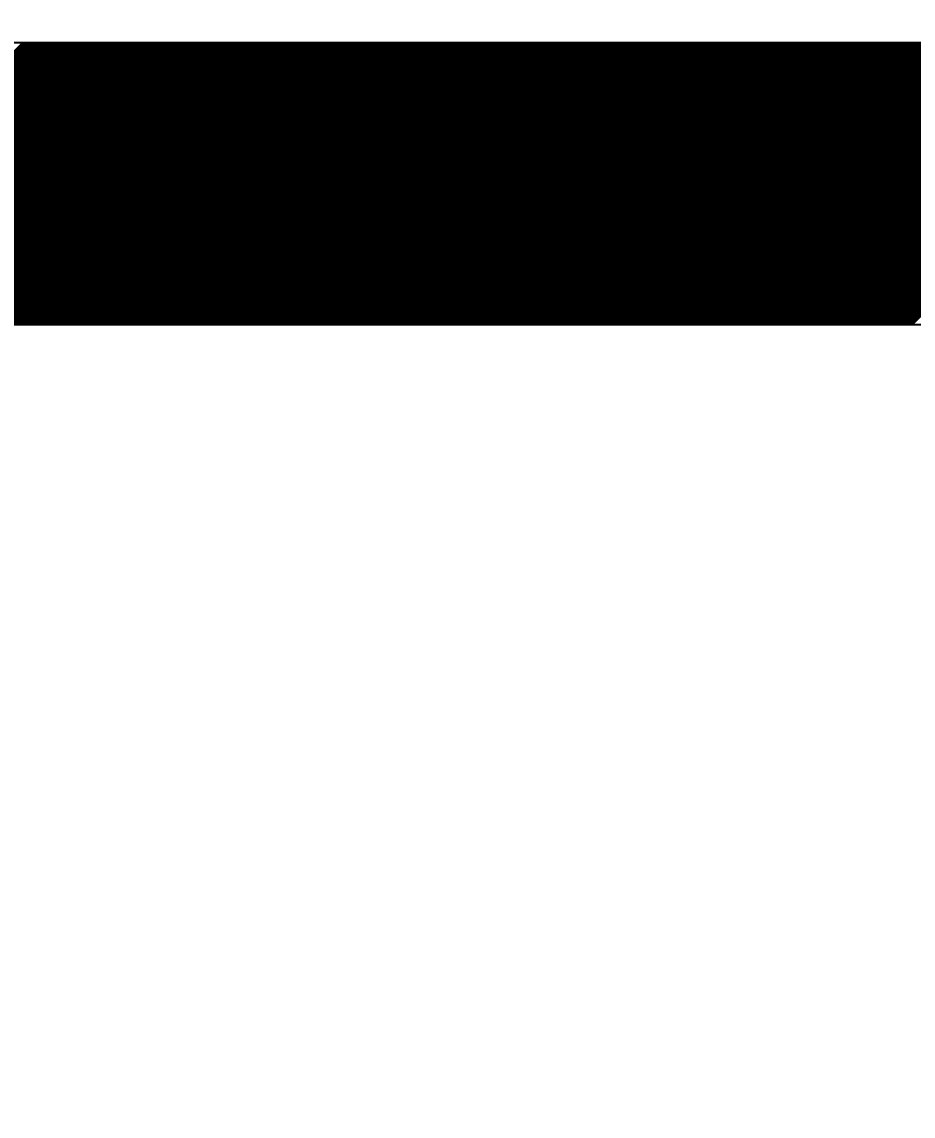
# Model space of a CAD drawing. Extents: x -1237597 to -1121401, y 701438 to 763997.
# Drawn here: x -1141669.5 to -1141558.9, y 726051.6 to 726187.4 of the extents above; entities that cross this region are included whole.
import ezdxf

# ---------------------------------------------------------------- set-up
doc = ezdxf.new("R2010")
doc.units = 0
doc.header["$LTSCALE"] = 300
doc.header["$MEASUREMENT"] = 0
doc.header["$PDMODE"] = 2
doc.layers.get('0').update_dxf_attribs({"linetype": 'CONTINUOUS'})
doc.layers.get('DEFPOINTS').update_dxf_attribs({"linetype": 'CONTINUOUS'})
doc.layers.add('3', color=3, linetype='CONTINUOUS')
doc.styles.get("Standard").update_dxf_attribs({"font": 'simsun.ttf', "height": 200})
doc.dimstyles.get("Standard").update_dxf_attribs({"dimtxt": 2.5, "dimasz": 2.5, "dimexe": 1.25, "dimexo": 0.625, "dimtad": 1, "dimdec": 0, "dimtxsty": 'STANDARD', "dimblk1": 'ARCHTICK', "dimblk2": 'ARCHTICK', "dimsah": 1, "dimcen": 2.5, "dimazin": 3, "dimtfac": 1, "dimtdec": 0, "dimtmove": 0, "dimatfit": 3, "dimtolj": 1, "dimtzin": 0})

# ---------------------------------------------------------------- blocks, each defined once
blk = doc.blocks.new('_ARCHTICK')
at = {"color": 0, "linetype": 'BYBLOCK', "const_width": 0.15}
blk.add_lwpolyline([(-0.5, -0.5), (0.5, 0.5)], dxfattribs=at)
blk = doc.blocks.new('*D4')
at = {"color": 0, "linetype": 'BYBLOCK'}
blk.add_line((-1096262.77, 749666.95), (-1092564.98, 756263.84), dxfattribs=at)
at = {"layer": 'DEFPOINTS', "color": 0, "linetype": 'BYBLOCK'}
for p in [(-1092564.98, 756263.84), (-1101386.77, 740525.68)]:
    blk.add_point(p, dxfattribs=at)
at = {"color": 0, "linetype": 'BYBLOCK', "xscale": 2.5, "yscale": 2.5, "zscale": 2.5, "rotation": 60.72785730444207}
blk.add_blockref('_ARCHTICK', (-1092564.98, 756263.84), dxfattribs=at)
at = {"color": 0, "linetype": 'BYBLOCK', "insert": (-1096499.68, 749244.3), "char_height": 200, "attachment_point": 5, "rotation": 60.7279}
blk.add_mtext('\\A1;R18,042', dxfattribs=at)

msp = doc.modelspace()

# ---------------------------------------------------------------- linework, layer by layer
at = {"layer": '3', "color": 3}
for p, q in [((-1144568.68, 726184.83), (-1141259.97, 726184.83)), ((-1141704.48, 726149.77), (-1141669.42, 726184.83)), ((-1141704.3, 726149.77), (-1141669.24, 726184.83)), ((-1141704.13, 726149.77), (-1141669.07, 726184.83)), ((-1141703.95, 726149.77), (-1141668.89, 726184.83)), ((-1141703.77, 726149.77), (-1141668.71, 726184.83)), ((-1141703.6, 726149.77), (-1141668.54, 726184.83)), ((-1141703.42, 726149.77), (-1141668.36, 726184.83)), ((-1141703.24, 726149.77), (-1141668.18, 726184.83)), ((-1141703.07, 726149.77), (-1141668.01, 726184.83)), ((-1141702.89, 726149.77), (-1141667.83, 726184.83)), ((-1141702.71, 726149.77), (-1141667.65, 726184.83)), ((-1141702.54, 726149.77), (-1141667.48, 726184.83)), ((-1141702.36, 726149.77), (-1141667.3, 726184.83)), ((-1141702.18, 726149.77), (-1141667.12, 726184.83)), ((-1141702.01, 726149.77), (-1141666.94, 726184.83)), ((-1141701.83, 726149.77), (-1141666.77, 726184.83)), ((-1141701.65, 726149.77), (-1141666.59, 726184.83)), ((-1141701.48, 726149.77), (-1141666.41, 726184.83)), ((-1141701.3, 726149.77), (-1141666.24, 726184.83)), ((-1141701.12, 726149.77), (-1141666.06, 726184.83)), ((-1141700.95, 726149.77), (-1141665.88, 726184.83)), ((-1141700.77, 726149.77), (-1141665.71, 726184.83)), ((-1141700.59, 726149.77), (-1141665.53, 726184.83)), ((-1141700.42, 726149.77), (-1141665.35, 726184.83)), ((-1141700.24, 726149.77), (-1141665.18, 726184.83)), ((-1141700.06, 726149.77), (-1141665, 726184.83)), ((-1141699.89, 726149.77), (-1141664.82, 726184.83)), ((-1141699.71, 726149.77), (-1141664.65, 726184.83)), ((-1141699.53, 726149.77), (-1141664.47, 726184.83)), ((-1141699.35, 726149.77), (-1141664.29, 726184.83)), ((-1141699.18, 726149.77), (-1141664.12, 726184.83)), ((-1141699, 726149.77), (-1141663.94, 726184.83)), ((-1141698.82, 726149.77), (-1141663.76, 726184.83)), ((-1141698.65, 726149.77), (-1141663.59, 726184.83)), ((-1141698.47, 726149.77), (-1141663.41, 726184.83)), ((-1141698.29, 726149.77), (-1141663.23, 726184.83)), ((-1141698.12, 726149.77), (-1141663.06, 726184.83)), ((-1141697.94, 726149.77), (-1141662.88, 726184.83)), ((-1141697.76, 726149.77), (-1141662.7, 726184.83)), ((-1141697.59, 726149.77), (-1141662.53, 726184.83)), ((-1141697.41, 726149.77), (-1141662.35, 726184.83)), ((-1141697.23, 726149.77), (-1141662.17, 726184.83)), ((-1141697.06, 726149.77), (-1141662, 726184.83)), ((-1141696.88, 726149.77), (-1141661.82, 726184.83)), ((-1141696.7, 726149.77), (-1141661.64, 726184.83)), ((-1141696.53, 726149.77), (-1141661.46, 726184.83)), ((-1141696.35, 726149.77), (-1141661.29, 726184.83)), ((-1141696.17, 726149.77), (-1141661.11, 726184.83)), ((-1141696, 726149.77), (-1141660.93, 726184.83)), ((-1141695.82, 726149.77), (-1141660.76, 726184.83)), ((-1141695.64, 726149.77), (-1141660.58, 726184.83)), ((-1141695.47, 726149.77), (-1141660.4, 726184.83)), ((-1141695.29, 726149.77), (-1141660.23, 726184.83)), ((-1141695.11, 726149.77), (-1141660.05, 726184.83)), ((-1141694.94, 726149.77), (-1141659.87, 726184.83)), ((-1141694.76, 726149.77), (-1141659.7, 726184.83)), ((-1141694.58, 726149.77), (-1141659.52, 726184.83)), ((-1141694.41, 726149.77), (-1141659.34, 726184.83)), ((-1141694.23, 726149.77), (-1141659.17, 726184.83)), ((-1141694.05, 726149.77), (-1141658.99, 726184.83)), ((-1141693.87, 726149.77), (-1141658.81, 726184.83)), ((-1141693.7, 726149.77), (-1141658.64, 726184.83)), ((-1141693.52, 726149.77), (-1141658.46, 726184.83)), ((-1141693.34, 726149.77), (-1141658.28, 726184.83)), ((-1141693.17, 726149.77), (-1141658.11, 726184.83)), ((-1141692.99, 726149.77), (-1141657.93, 726184.83)), ((-1141692.81, 726149.77), (-1141657.75, 726184.83)), ((-1141692.64, 726149.77), (-1141657.58, 726184.83)), ((-1141692.46, 726149.77), (-1141657.4, 726184.83)), ((-1141692.28, 726149.77), (-1141657.22, 726184.83)), ((-1141692.11, 726149.77), (-1141657.05, 726184.83)), ((-1141691.93, 726149.77), (-1141656.87, 726184.83)), ((-1141691.75, 726149.77), (-1141656.69, 726184.83)), ((-1141691.58, 726149.77), (-1141656.51, 726184.83)), ((-1141691.4, 726149.77), (-1141656.34, 726184.83)), ((-1141691.22, 726149.77), (-1141656.16, 726184.83)), ((-1141691.05, 726149.77), (-1141655.98, 726184.83)), ((-1141690.87, 726149.77), (-1141655.81, 726184.83)), ((-1141690.69, 726149.77), (-1141655.63, 726184.83)), ((-1141690.52, 726149.77), (-1141655.45, 726184.83)), ((-1141690.34, 726149.77), (-1141655.28, 726184.83)), ((-1141690.16, 726149.77), (-1141655.1, 726184.83)), ((-1141689.99, 726149.77), (-1141654.92, 726184.83)), ((-1141689.81, 726149.77), (-1141654.75, 726184.83)), ((-1141689.63, 726149.77), (-1141654.57, 726184.83)), ((-1141689.46, 726149.77), (-1141654.39, 726184.83)), ((-1141689.28, 726149.77), (-1141654.22, 726184.83)), ((-1141689.1, 726149.77), (-1141654.04, 726184.83)), ((-1141688.93, 726149.77), (-1141653.86, 726184.83)), ((-1141688.75, 726149.77), (-1141653.69, 726184.83)), ((-1141688.57, 726149.77), (-1141653.51, 726184.83)), ((-1141688.39, 726149.77), (-1141653.33, 726184.83)), ((-1141688.22, 726149.77), (-1141653.16, 726184.83)), ((-1141688.04, 726149.77), (-1141652.98, 726184.83)), ((-1141687.86, 726149.77), (-1141652.8, 726184.83)), ((-1141687.69, 726149.77), (-1141652.63, 726184.83)), ((-1141687.51, 726149.77), (-1141652.45, 726184.83)), ((-1141687.33, 726149.77), (-1141652.27, 726184.83)), ((-1141687.16, 726149.77), (-1141652.1, 726184.83)), ((-1141686.98, 726149.77), (-1141651.92, 726184.83)), ((-1141686.8, 726149.77), (-1141651.74, 726184.83)), ((-1141686.63, 726149.77), (-1141651.57, 726184.83)), ((-1141686.45, 726149.77), (-1141651.39, 726184.83)), ((-1141686.27, 726149.77), (-1141651.21, 726184.83)), ((-1141686.1, 726149.77), (-1141651.03, 726184.83)), ((-1141685.92, 726149.77), (-1141650.86, 726184.83)), ((-1141685.74, 726149.77), (-1141650.68, 726184.83)), ((-1141685.57, 726149.77), (-1141650.5, 726184.83)), ((-1141685.39, 726149.77), (-1141650.33, 726184.83)), ((-1141685.21, 726149.77), (-1141650.15, 726184.83)), ((-1141685.04, 726149.77), (-1141649.97, 726184.83)), ((-1141684.86, 726149.77), (-1141649.8, 726184.83)), ((-1141684.68, 726149.77), (-1141649.62, 726184.83)), ((-1141684.51, 726149.77), (-1141649.44, 726184.83)), ((-1141684.33, 726149.77), (-1141649.27, 726184.83)), ((-1141684.15, 726149.77), (-1141649.09, 726184.83)), ((-1141683.98, 726149.77), (-1141648.91, 726184.83)), ((-1141683.8, 726149.77), (-1141648.74, 726184.83)), ((-1141683.62, 726149.77), (-1141648.56, 726184.83)), ((-1141683.45, 726149.77), (-1141648.38, 726184.83)), ((-1141683.27, 726149.77), (-1141648.21, 726184.83)), ((-1141683.09, 726149.77), (-1141648.03, 726184.83)), ((-1141682.91, 726149.77), (-1141647.85, 726184.83)), ((-1141682.74, 726149.77), (-1141647.68, 726184.83)), ((-1141682.56, 726149.77), (-1141647.5, 726184.83)), ((-1141682.38, 726149.77), (-1141647.32, 726184.83)), ((-1141682.21, 726149.77), (-1141647.15, 726184.83)), ((-1141682.03, 726149.77), (-1141646.97, 726184.83)), ((-1141681.85, 726149.77), (-1141646.79, 726184.83)), ((-1141681.68, 726149.77), (-1141646.62, 726184.83)), ((-1141681.5, 726149.77), (-1141646.44, 726184.83)), ((-1141681.32, 726149.77), (-1141646.26, 726184.83)), ((-1141681.15, 726149.77), (-1141646.09, 726184.83)), ((-1141680.97, 726149.77), (-1141645.91, 726184.83)), ((-1141680.79, 726149.77), (-1141645.73, 726184.83)), ((-1141680.62, 726149.77), (-1141645.55, 726184.83)), ((-1141680.44, 726149.77), (-1141645.38, 726184.83)), ((-1141680.26, 726149.77), (-1141645.2, 726184.83)), ((-1141680.09, 726149.77), (-1141645.02, 726184.83)), ((-1141679.91, 726149.77), (-1141644.85, 726184.83)), ((-1141679.73, 726149.77), (-1141644.67, 726184.83)), ((-1141679.56, 726149.77), (-1141644.49, 726184.83)), ((-1141679.38, 726149.77), (-1141644.32, 726184.83)), ((-1141679.2, 726149.77), (-1141644.14, 726184.83)), ((-1141679.03, 726149.77), (-1141643.96, 726184.83)), ((-1141678.85, 726149.77), (-1141643.79, 726184.83)), ((-1141678.67, 726149.77), (-1141643.61, 726184.83)), ((-1141678.5, 726149.77), (-1141643.43, 726184.83)), ((-1141678.32, 726149.77), (-1141643.26, 726184.83)), ((-1141678.14, 726149.77), (-1141643.08, 726184.83)), ((-1141677.96, 726149.77), (-1141642.9, 726184.83)), ((-1141677.79, 726149.77), (-1141642.73, 726184.83)), ((-1141677.61, 726149.77), (-1141642.55, 726184.83)), ((-1141677.43, 726149.77), (-1141642.37, 726184.83)), ((-1141677.26, 726149.77), (-1141642.2, 726184.83)), ((-1141677.08, 726149.77), (-1141642.02, 726184.83)), ((-1141676.9, 726149.77), (-1141641.84, 726184.83)), ((-1141676.73, 726149.77), (-1141641.67, 726184.83)), ((-1141676.55, 726149.77), (-1141641.49, 726184.83)), ((-1141676.37, 726149.77), (-1141641.31, 726184.83)), ((-1141676.2, 726149.77), (-1141641.14, 726184.83)), ((-1141676.02, 726149.77), (-1141640.96, 726184.83)), ((-1141675.84, 726149.77), (-1141640.78, 726184.83)), ((-1141675.67, 726149.77), (-1141640.61, 726184.83)), ((-1141675.49, 726149.77), (-1141640.43, 726184.83)), ((-1141675.31, 726149.77), (-1141640.25, 726184.83)), ((-1141675.14, 726149.77), (-1141640.07, 726184.83)), ((-1141674.96, 726149.77), (-1141639.9, 726184.83)), ((-1141674.78, 726149.77), (-1141639.72, 726184.83)), ((-1141674.61, 726149.77), (-1141639.54, 726184.83)), ((-1141674.43, 726149.77), (-1141639.37, 726184.83)), ((-1141674.25, 726149.77), (-1141639.19, 726184.83)), ((-1141674.08, 726149.77), (-1141639.01, 726184.83)), ((-1141673.9, 726149.77), (-1141638.84, 726184.83)), ((-1141673.72, 726149.77), (-1141638.66, 726184.83)), ((-1141673.55, 726149.77), (-1141638.48, 726184.83)), ((-1141673.37, 726149.77), (-1141638.31, 726184.83)), ((-1141673.19, 726149.77), (-1141638.13, 726184.83)), ((-1141673.02, 726149.77), (-1141637.95, 726184.83)), ((-1141672.84, 726149.77), (-1141637.78, 726184.83)), ((-1141672.66, 726149.77), (-1141637.6, 726184.83)), ((-1141672.48, 726149.77), (-1141637.42, 726184.83)), ((-1141672.31, 726149.77), (-1141637.25, 726184.83)), ((-1141672.13, 726149.77), (-1141637.07, 726184.83)), ((-1141671.95, 726149.77), (-1141636.89, 726184.83)), ((-1141671.78, 726149.77), (-1141636.72, 726184.83)), ((-1141671.6, 726149.77), (-1141636.54, 726184.83)), ((-1141671.42, 726149.77), (-1141636.36, 726184.83)), ((-1141671.25, 726149.77), (-1141636.19, 726184.83)), ((-1141671.07, 726149.77), (-1141636.01, 726184.83)), ((-1141670.89, 726149.77), (-1141635.83, 726184.83)), ((-1141670.72, 726149.77), (-1141635.66, 726184.83)), ((-1141670.54, 726149.77), (-1141635.48, 726184.83)), ((-1141670.36, 726149.77), (-1141635.3, 726184.83)), ((-1141670.19, 726149.77), (-1141635.12, 726184.83)), ((-1141670.01, 726149.77), (-1141634.95, 726184.83)), ((-1141669.83, 726149.77), (-1141634.77, 726184.83)), ((-1141669.66, 726149.77), (-1141634.59, 726184.83)), ((-1141669.48, 726149.77), (-1141634.42, 726184.83)), ((-1141669.3, 726149.77), (-1141634.24, 726184.83)), ((-1141669.13, 726149.77), (-1141634.06, 726184.83)), ((-1141668.95, 726149.77), (-1141633.89, 726184.83)), ((-1141668.77, 726149.77), (-1141633.71, 726184.83)), ((-1141668.6, 726149.77), (-1141633.53, 726184.83)), ((-1141668.42, 726149.77), (-1141633.36, 726184.83)), ((-1141668.24, 726149.77), (-1141633.18, 726184.83)), ((-1141668.07, 726149.77), (-1141633, 726184.83)), ((-1141667.89, 726149.77), (-1141632.83, 726184.83)), ((-1141667.71, 726149.77), (-1141632.65, 726184.83)), ((-1141667.54, 726149.77), (-1141632.47, 726184.83)), ((-1141667.36, 726149.77), (-1141632.3, 726184.83)), ((-1141667.18, 726149.77), (-1141632.12, 726184.83)), ((-1141667, 726149.77), (-1141631.94, 726184.83)), ((-1141666.83, 726149.77), (-1141631.77, 726184.83)), ((-1141666.65, 726149.77), (-1141631.59, 726184.83)), ((-1141666.47, 726149.77), (-1141631.41, 726184.83)), ((-1141666.3, 726149.77), (-1141631.24, 726184.83)), ((-1141666.12, 726149.77), (-1141631.06, 726184.83)), ((-1141665.94, 726149.77), (-1141630.88, 726184.83)), ((-1141665.77, 726149.77), (-1141630.71, 726184.83)), ((-1141665.59, 726149.77), (-1141630.53, 726184.83)), ((-1141665.41, 726149.77), (-1141630.35, 726184.83)), ((-1141665.24, 726149.77), (-1141630.18, 726184.83)), ((-1141665.06, 726149.77), (-1141630, 726184.83)), ((-1141664.88, 726149.77), (-1141629.82, 726184.83)), ((-1141664.71, 726149.77), (-1141629.64, 726184.83)), ((-1141664.53, 726149.77), (-1141629.47, 726184.83)), ((-1141664.35, 726149.77), (-1141629.29, 726184.83)), ((-1141664.18, 726149.77), (-1141629.11, 726184.83)), ((-1141664, 726149.77), (-1141628.94, 726184.83)), ((-1141663.82, 726149.77), (-1141628.76, 726184.83)), ((-1141663.65, 726149.77), (-1141628.58, 726184.83)), ((-1141663.47, 726149.77), (-1141628.41, 726184.83)), ((-1141663.29, 726149.77), (-1141628.23, 726184.83)), ((-1141663.12, 726149.77), (-1141628.05, 726184.83)), ((-1141662.94, 726149.77), (-1141627.88, 726184.83)), ((-1141662.76, 726149.77), (-1141627.7, 726184.83)), ((-1141662.59, 726149.77), (-1141627.52, 726184.83)), ((-1141662.41, 726149.77), (-1141627.35, 726184.83)), ((-1141662.23, 726149.77), (-1141627.17, 726184.83)), ((-1141662.06, 726149.77), (-1141626.99, 726184.83)), ((-1141661.88, 726149.77), (-1141626.82, 726184.83)), ((-1141661.7, 726149.77), (-1141626.64, 726184.83)), ((-1141661.52, 726149.77), (-1141626.46, 726184.83)), ((-1141661.35, 726149.77), (-1141626.29, 726184.83)), ((-1141661.17, 726149.77), (-1141626.11, 726184.83)), ((-1141660.99, 726149.77), (-1141625.93, 726184.83)), ((-1141660.82, 726149.77), (-1141625.76, 726184.83)), ((-1141660.64, 726149.77), (-1141625.58, 726184.83)), ((-1141660.46, 726149.77), (-1141625.4, 726184.83)), ((-1141660.29, 726149.77), (-1141625.23, 726184.83)), ((-1141660.11, 726149.77), (-1141625.05, 726184.83)), ((-1141659.93, 726149.77), (-1141624.87, 726184.83)), ((-1141659.76, 726149.77), (-1141624.7, 726184.83)), ((-1141659.58, 726149.77), (-1141624.52, 726184.83)), ((-1141659.4, 726149.77), (-1141624.34, 726184.83)), ((-1141659.23, 726149.77), (-1141624.16, 726184.83)), ((-1141659.05, 726149.77), (-1141623.99, 726184.83)), ((-1141658.87, 726149.77), (-1141623.81, 726184.83)), ((-1141658.7, 726149.77), (-1141623.63, 726184.83)), ((-1141658.52, 726149.77), (-1141623.46, 726184.83)), ((-1141658.34, 726149.77), (-1141623.28, 726184.83)), ((-1141658.17, 726149.77), (-1141623.1, 726184.83)), ((-1141657.99, 726149.77), (-1141622.93, 726184.83)), ((-1141657.81, 726149.77), (-1141622.75, 726184.83)), ((-1141657.64, 726149.77), (-1141622.57, 726184.83)), ((-1141657.46, 726149.77), (-1141622.4, 726184.83)), ((-1141657.28, 726149.77), (-1141622.22, 726184.83)), ((-1141657.11, 726149.77), (-1141622.04, 726184.83)), ((-1141656.93, 726149.77), (-1141621.87, 726184.83)), ((-1141656.75, 726149.77), (-1141621.69, 726184.83)), ((-1141656.57, 726149.77), (-1141621.51, 726184.83)), ((-1141656.4, 726149.77), (-1141621.34, 726184.83)), ((-1141656.22, 726149.77), (-1141621.16, 726184.83)), ((-1141656.04, 726149.77), (-1141620.98, 726184.83)), ((-1141655.87, 726149.77), (-1141620.81, 726184.83)), ((-1141655.69, 726149.77), (-1141620.63, 726184.83)), ((-1141655.51, 726149.77), (-1141620.45, 726184.83)), ((-1141655.34, 726149.77), (-1141620.28, 726184.83)), ((-1141655.16, 726149.77), (-1141620.1, 726184.83)), ((-1141654.98, 726149.77), (-1141619.92, 726184.83)), ((-1141654.81, 726149.77), (-1141619.75, 726184.83)), ((-1141654.63, 726149.77), (-1141619.57, 726184.83)), ((-1141654.45, 726149.77), (-1141619.39, 726184.83)), ((-1141654.28, 726149.77), (-1141619.22, 726184.83)), ((-1141654.1, 726149.77), (-1141619.04, 726184.83)), ((-1141653.92, 726149.77), (-1141618.86, 726184.83)), ((-1141653.75, 726149.77), (-1141618.68, 726184.83)), ((-1141653.57, 726149.77), (-1141618.51, 726184.83)), ((-1141653.39, 726149.77), (-1141618.33, 726184.83)), ((-1141653.22, 726149.77), (-1141618.15, 726184.83)), ((-1141653.04, 726149.77), (-1141617.98, 726184.83)), ((-1141652.86, 726149.77), (-1141617.8, 726184.83)), ((-1141652.69, 726149.77), (-1141617.62, 726184.83)), ((-1141652.51, 726149.77), (-1141617.45, 726184.83)), ((-1141652.33, 726149.77), (-1141617.27, 726184.83)), ((-1141652.16, 726149.77), (-1141617.09, 726184.83)), ((-1141651.98, 726149.77), (-1141616.92, 726184.83)), ((-1141651.8, 726149.77), (-1141616.74, 726184.83)), ((-1141651.63, 726149.77), (-1141616.56, 726184.83)), ((-1141651.45, 726149.77), (-1141616.39, 726184.83)), ((-1141651.27, 726149.77), (-1141616.21, 726184.83)), ((-1141651.09, 726149.77), (-1141616.03, 726184.83)), ((-1141650.92, 726149.77), (-1141615.86, 726184.83)), ((-1141650.74, 726149.77), (-1141615.68, 726184.83)), ((-1141650.56, 726149.77), (-1141615.5, 726184.83)), ((-1141650.39, 726149.77), (-1141615.33, 726184.83)), ((-1141650.21, 726149.77), (-1141615.15, 726184.83)), ((-1141650.03, 726149.77), (-1141614.97, 726184.83)), ((-1141649.86, 726149.77), (-1141614.8, 726184.83)), ((-1141649.68, 726149.77), (-1141614.62, 726184.83)), ((-1141649.5, 726149.77), (-1141614.44, 726184.83)), ((-1141649.33, 726149.77), (-1141614.27, 726184.83)), ((-1141649.15, 726149.77), (-1141614.09, 726184.83)), ((-1141648.97, 726149.77), (-1141613.91, 726184.83)), ((-1141648.8, 726149.77), (-1141613.73, 726184.83)), ((-1141648.62, 726149.77), (-1141613.56, 726184.83)), ((-1141648.44, 726149.77), (-1141613.38, 726184.83)), ((-1141648.27, 726149.77), (-1141613.2, 726184.83)), ((-1141648.09, 726149.77), (-1141613.03, 726184.83)), ((-1141647.91, 726149.77), (-1141612.85, 726184.83)), ((-1141647.74, 726149.77), (-1141612.67, 726184.83)), ((-1141647.56, 726149.77), (-1141612.5, 726184.83)), ((-1141647.38, 726149.77), (-1141612.32, 726184.83)), ((-1141647.21, 726149.77), (-1141612.14, 726184.83)), ((-1141647.03, 726149.77), (-1141611.97, 726184.83)), ((-1141646.85, 726149.77), (-1141611.79, 726184.83)), ((-1141646.68, 726149.77), (-1141611.61, 726184.83)), ((-1141646.5, 726149.77), (-1141611.44, 726184.83)), ((-1141646.32, 726149.77), (-1141611.26, 726184.83)), ((-1141646.15, 726149.77), (-1141611.08, 726184.83)), ((-1141645.97, 726149.77), (-1141610.91, 726184.83)), ((-1141645.79, 726149.77), (-1141610.73, 726184.83)), ((-1141645.61, 726149.77), (-1141610.55, 726184.83)), ((-1141645.44, 726149.77), (-1141610.38, 726184.83)), ((-1141645.26, 726149.77), (-1141610.2, 726184.83)), ((-1141645.08, 726149.77), (-1141610.02, 726184.83)), ((-1141644.91, 726149.77), (-1141609.85, 726184.83)), ((-1141644.73, 726149.77), (-1141609.67, 726184.83)), ((-1141644.55, 726149.77), (-1141609.49, 726184.83)), ((-1141644.38, 726149.77), (-1141609.32, 726184.83)), ((-1141644.2, 726149.77), (-1141609.14, 726184.83)), ((-1141644.02, 726149.77), (-1141608.96, 726184.83)), ((-1141643.85, 726149.77), (-1141608.79, 726184.83)), ((-1141643.67, 726149.77), (-1141608.61, 726184.83)), ((-1141643.49, 726149.77), (-1141608.43, 726184.83)), ((-1141643.32, 726149.77), (-1141608.25, 726184.83)), ((-1141643.14, 726149.77), (-1141608.08, 726184.83)), ((-1141642.96, 726149.77), (-1141607.9, 726184.83)), ((-1141642.79, 726149.77), (-1141607.72, 726184.83)), ((-1141642.61, 726149.77), (-1141607.55, 726184.83)), ((-1141642.43, 726149.77), (-1141607.37, 726184.83)), ((-1141642.26, 726149.77), (-1141607.19, 726184.83)), ((-1141642.08, 726149.77), (-1141607.02, 726184.83)), ((-1141641.9, 726149.77), (-1141606.84, 726184.83)), ((-1141641.73, 726149.77), (-1141606.66, 726184.83)), ((-1141641.55, 726149.77), (-1141606.49, 726184.83)), ((-1141641.37, 726149.77), (-1141606.31, 726184.83)), ((-1141641.2, 726149.77), (-1141606.13, 726184.83)), ((-1141641.02, 726149.77), (-1141605.96, 726184.83)), ((-1141640.84, 726149.77), (-1141605.78, 726184.83)), ((-1141640.67, 726149.77), (-1141605.6, 726184.83)), ((-1141640.49, 726149.77), (-1141605.43, 726184.83)), ((-1141640.31, 726149.77), (-1141605.25, 726184.83)), ((-1141640.13, 726149.77), (-1141605.07, 726184.83)), ((-1141639.96, 726149.77), (-1141604.9, 726184.83)), ((-1141639.78, 726149.77), (-1141604.72, 726184.83)), ((-1141639.6, 726149.77), (-1141604.54, 726184.83)), ((-1141639.43, 726149.77), (-1141604.37, 726184.83)), ((-1141639.25, 726149.77), (-1141604.19, 726184.83)), ((-1141639.07, 726149.77), (-1141604.01, 726184.83)), ((-1141638.9, 726149.77), (-1141603.84, 726184.83)), ((-1141638.72, 726149.77), (-1141603.66, 726184.83)), ((-1141638.54, 726149.77), (-1141603.48, 726184.83)), ((-1141638.37, 726149.77), (-1141603.31, 726184.83)), ((-1141638.19, 726149.77), (-1141603.13, 726184.83)), ((-1141638.01, 726149.77), (-1141602.95, 726184.83)), ((-1141637.84, 726149.77), (-1141602.77, 726184.83)), ((-1141637.66, 726149.77), (-1141602.6, 726184.83)), ((-1141637.48, 726149.77), (-1141602.42, 726184.83)), ((-1141637.31, 726149.77), (-1141602.24, 726184.83)), ((-1141637.13, 726149.77), (-1141602.07, 726184.83)), ((-1141636.95, 726149.77), (-1141601.89, 726184.83)), ((-1141636.78, 726149.77), (-1141601.71, 726184.83)), ((-1141636.6, 726149.77), (-1141601.54, 726184.83)), ((-1141636.42, 726149.77), (-1141601.36, 726184.83)), ((-1141636.25, 726149.77), (-1141601.18, 726184.83)), ((-1141636.07, 726149.77), (-1141601.01, 726184.83)), ((-1141635.89, 726149.77), (-1141600.83, 726184.83)), ((-1141635.72, 726149.77), (-1141600.65, 726184.83)), ((-1141635.54, 726149.77), (-1141600.48, 726184.83)), ((-1141635.36, 726149.77), (-1141600.3, 726184.83)), ((-1141635.18, 726149.77), (-1141600.12, 726184.83)), ((-1141635.01, 726149.77), (-1141599.95, 726184.83)), ((-1141634.83, 726149.77), (-1141599.77, 726184.83)), ((-1141634.65, 726149.77), (-1141599.59, 726184.83)), ((-1141634.48, 726149.77), (-1141599.42, 726184.83)), ((-1141634.3, 726149.77), (-1141599.24, 726184.83)), ((-1141634.12, 726149.77), (-1141599.06, 726184.83)), ((-1141633.95, 726149.77), (-1141598.89, 726184.83)), ((-1141633.77, 726149.77), (-1141598.71, 726184.83)), ((-1141633.59, 726149.77), (-1141598.53, 726184.83)), ((-1141633.42, 726149.77), (-1141598.36, 726184.83)), ((-1141633.24, 726149.77), (-1141598.18, 726184.83)), ((-1141633.06, 726149.77), (-1141598, 726184.83)), ((-1141632.89, 726149.77), (-1141597.83, 726184.83)), ((-1141632.71, 726149.77), (-1141597.65, 726184.83)), ((-1141632.53, 726149.77), (-1141597.47, 726184.83)), ((-1141632.36, 726149.77), (-1141597.29, 726184.83)), ((-1141632.18, 726149.77), (-1141597.12, 726184.83)), ((-1141632, 726149.77), (-1141596.94, 726184.83)), ((-1141631.83, 726149.77), (-1141596.76, 726184.83)), ((-1141631.65, 726149.77), (-1141596.59, 726184.83)), ((-1141631.47, 726149.77), (-1141596.41, 726184.83)), ((-1141631.3, 726149.77), (-1141596.23, 726184.83)), ((-1141631.12, 726149.77), (-1141596.06, 726184.83)), ((-1141630.94, 726149.77), (-1141595.88, 726184.83)), ((-1141630.77, 726149.77), (-1141595.7, 726184.83)), ((-1141630.59, 726149.77), (-1141595.53, 726184.83)), ((-1141630.41, 726149.77), (-1141595.35, 726184.83)), ((-1141630.24, 726149.77), (-1141595.17, 726184.83)), ((-1141630.06, 726149.77), (-1141595, 726184.83)), ((-1141629.88, 726149.77), (-1141594.82, 726184.83)), ((-1141629.7, 726149.77), (-1141594.64, 726184.83)), ((-1141629.53, 726149.77), (-1141594.47, 726184.83)), ((-1141629.35, 726149.77), (-1141594.29, 726184.83)), ((-1141629.17, 726149.77), (-1141594.11, 726184.83)), ((-1141629, 726149.77), (-1141593.94, 726184.83)), ((-1141628.82, 726149.77), (-1141593.76, 726184.83)), ((-1141628.64, 726149.77), (-1141593.58, 726184.83)), ((-1141628.47, 726149.77), (-1141593.41, 726184.83)), ((-1141628.29, 726149.77), (-1141593.23, 726184.83)), ((-1141628.11, 726149.77), (-1141593.05, 726184.83)), ((-1141627.94, 726149.77), (-1141592.88, 726184.83)), ((-1141627.76, 726149.77), (-1141592.7, 726184.83)), ((-1141627.58, 726149.77), (-1141592.52, 726184.83)), ((-1141627.41, 726149.77), (-1141592.35, 726184.83)), ((-1141627.23, 726149.77), (-1141592.17, 726184.83)), ((-1141627.05, 726149.77), (-1141591.99, 726184.83)), ((-1141626.88, 726149.77), (-1141591.81, 726184.83)), ((-1141626.7, 726149.77), (-1141591.64, 726184.83)), ((-1141626.52, 726149.77), (-1141591.46, 726184.83)), ((-1141626.35, 726149.77), (-1141591.28, 726184.83)), ((-1141626.17, 726149.77), (-1141591.11, 726184.83)), ((-1141625.99, 726149.77), (-1141590.93, 726184.83)), ((-1141625.82, 726149.77), (-1141590.75, 726184.83)), ((-1141625.64, 726149.77), (-1141590.58, 726184.83)), ((-1141625.46, 726149.77), (-1141590.4, 726184.83)), ((-1141625.29, 726149.77), (-1141590.22, 726184.83)), ((-1141625.11, 726149.77), (-1141590.05, 726184.83)), ((-1141624.93, 726149.77), (-1141589.87, 726184.83)), ((-1141624.76, 726149.77), (-1141589.69, 726184.83)), ((-1141624.58, 726149.77), (-1141589.52, 726184.83)), ((-1141624.4, 726149.77), (-1141589.34, 726184.83)), ((-1141624.22, 726149.77), (-1141589.16, 726184.83)), ((-1141624.05, 726149.77), (-1141588.99, 726184.83)), ((-1141623.87, 726149.77), (-1141588.81, 726184.83)), ((-1141623.69, 726149.77), (-1141588.63, 726184.83)), ((-1141623.52, 726149.77), (-1141588.46, 726184.83)), ((-1141623.34, 726149.77), (-1141588.28, 726184.83)), ((-1141623.16, 726149.77), (-1141588.1, 726184.83)), ((-1141622.99, 726149.77), (-1141587.93, 726184.83)), ((-1141622.81, 726149.77), (-1141587.75, 726184.83)), ((-1141622.63, 726149.77), (-1141587.57, 726184.83)), ((-1141622.46, 726149.77), (-1141587.4, 726184.83)), ((-1141622.28, 726149.77), (-1141587.22, 726184.83)), ((-1141622.1, 726149.77), (-1141587.04, 726184.83)), ((-1141621.93, 726149.77), (-1141586.86, 726184.83)), ((-1141621.75, 726149.77), (-1141586.69, 726184.83)), ((-1141621.57, 726149.77), (-1141586.51, 726184.83)), ((-1141621.4, 726149.77), (-1141586.33, 726184.83)), ((-1141621.22, 726149.77), (-1141586.16, 726184.83)), ((-1141621.04, 726149.77), (-1141585.98, 726184.83)), ((-1141620.87, 726149.77), (-1141585.8, 726184.83)), ((-1141620.69, 726149.77), (-1141585.63, 726184.83)), ((-1141620.51, 726149.77), (-1141585.45, 726184.83)), ((-1141620.34, 726149.77), (-1141585.27, 726184.83)), ((-1141620.16, 726149.77), (-1141585.1, 726184.83)), ((-1141619.98, 726149.77), (-1141584.92, 726184.83)), ((-1141619.81, 726149.77), (-1141584.74, 726184.83)), ((-1141619.63, 726149.77), (-1141584.57, 726184.83)), ((-1141619.45, 726149.77), (-1141584.39, 726184.83)), ((-1141619.28, 726149.77), (-1141584.21, 726184.83)), ((-1141619.1, 726149.77), (-1141584.04, 726184.83)), ((-1141618.92, 726149.77), (-1141583.86, 726184.83)), ((-1141618.74, 726149.77), (-1141583.68, 726184.83)), ((-1141618.57, 726149.77), (-1141583.51, 726184.83)), ((-1141618.39, 726149.77), (-1141583.33, 726184.83)), ((-1141618.21, 726149.77), (-1141583.15, 726184.83)), ((-1141618.04, 726149.77), (-1141582.98, 726184.83)), ((-1141617.86, 726149.77), (-1141582.8, 726184.83)), ((-1141617.68, 726149.77), (-1141582.62, 726184.83)), ((-1141617.51, 726149.77), (-1141582.45, 726184.83)), ((-1141617.33, 726149.77), (-1141582.27, 726184.83)), ((-1141617.15, 726149.77), (-1141582.09, 726184.83)), ((-1141616.98, 726149.77), (-1141581.92, 726184.83)), ((-1141616.8, 726149.77), (-1141581.74, 726184.83)), ((-1141616.62, 726149.77), (-1141581.56, 726184.83)), ((-1141616.45, 726149.77), (-1141581.38, 726184.83)), ((-1141616.27, 726149.77), (-1141581.21, 726184.83)), ((-1141616.09, 726149.77), (-1141581.03, 726184.83)), ((-1141615.92, 726149.77), (-1141580.85, 726184.83)), ((-1141615.74, 726149.77), (-1141580.68, 726184.83)), ((-1141615.56, 726149.77), (-1141580.5, 726184.83)), ((-1141615.39, 726149.77), (-1141580.32, 726184.83)), ((-1141615.21, 726149.77), (-1141580.15, 726184.83)), ((-1141615.03, 726149.77), (-1141579.97, 726184.83)), ((-1141614.86, 726149.77), (-1141579.79, 726184.83)), ((-1141614.68, 726149.77), (-1141579.62, 726184.83)), ((-1141614.5, 726149.77), (-1141579.44, 726184.83)), ((-1141614.33, 726149.77), (-1141579.26, 726184.83)), ((-1141614.15, 726149.77), (-1141579.09, 726184.83)), ((-1141613.97, 726149.77), (-1141578.91, 726184.83)), ((-1141613.8, 726149.77), (-1141578.73, 726184.83)), ((-1141613.62, 726149.77), (-1141578.56, 726184.83)), ((-1141613.44, 726149.77), (-1141578.38, 726184.83)), ((-1141613.26, 726149.77), (-1141578.2, 726184.83)), ((-1141613.09, 726149.77), (-1141578.03, 726184.83)), ((-1141612.91, 726149.77), (-1141577.85, 726184.83)), ((-1141612.73, 726149.77), (-1141577.67, 726184.83)), ((-1141612.56, 726149.77), (-1141577.5, 726184.83)), ((-1141612.38, 726149.77), (-1141577.32, 726184.83)), ((-1141612.2, 726149.77), (-1141577.14, 726184.83)), ((-1141612.03, 726149.77), (-1141576.97, 726184.83)), ((-1141611.85, 726149.77), (-1141576.79, 726184.83)), ((-1141611.67, 726149.77), (-1141576.61, 726184.83)), ((-1141611.5, 726149.77), (-1141576.44, 726184.83)), ((-1141611.32, 726149.77), (-1141576.26, 726184.83)), ((-1141611.14, 726149.77), (-1141576.08, 726184.83)), ((-1141610.97, 726149.77), (-1141575.9, 726184.83)), ((-1141610.79, 726149.77), (-1141575.73, 726184.83)), ((-1141610.61, 726149.77), (-1141575.55, 726184.83)), ((-1141610.44, 726149.77), (-1141575.37, 726184.83)), ((-1141610.26, 726149.77), (-1141575.2, 726184.83)), ((-1141610.08, 726149.77), (-1141575.02, 726184.83)), ((-1141609.91, 726149.77), (-1141574.84, 726184.83)), ((-1141609.73, 726149.77), (-1141574.67, 726184.83)), ((-1141609.55, 726149.77), (-1141574.49, 726184.83)), ((-1141609.38, 726149.77), (-1141574.31, 726184.83)), ((-1141609.2, 726149.77), (-1141574.14, 726184.83)), ((-1141609.02, 726149.77), (-1141573.96, 726184.83)), ((-1141608.85, 726149.77), (-1141573.78, 726184.83)), ((-1141608.67, 726149.77), (-1141573.61, 726184.83)), ((-1141608.49, 726149.77), (-1141573.43, 726184.83)), ((-1141608.31, 726149.77), (-1141573.25, 726184.83)), ((-1141608.14, 726149.77), (-1141573.08, 726184.83)), ((-1141607.96, 726149.77), (-1141572.9, 726184.83)), ((-1141607.78, 726149.77), (-1141572.72, 726184.83)), ((-1141607.61, 726149.77), (-1141572.55, 726184.83)), ((-1141607.43, 726149.77), (-1141572.37, 726184.83)), ((-1141607.25, 726149.77), (-1141572.19, 726184.83)), ((-1141607.08, 726149.77), (-1141572.02, 726184.83)), ((-1141606.9, 726149.77), (-1141571.84, 726184.83)), ((-1141606.72, 726149.77), (-1141571.66, 726184.83)), ((-1141606.55, 726149.77), (-1141571.49, 726184.83)), ((-1141606.37, 726149.77), (-1141571.31, 726184.83)), ((-1141606.19, 726149.77), (-1141571.13, 726184.83)), ((-1141606.02, 726149.77), (-1141570.96, 726184.83)), ((-1141605.84, 726149.77), (-1141570.78, 726184.83)), ((-1141605.66, 726149.77), (-1141570.6, 726184.83)), ((-1141605.49, 726149.77), (-1141570.42, 726184.83)), ((-1141605.31, 726149.77), (-1141570.25, 726184.83)), ((-1141605.13, 726149.77), (-1141570.07, 726184.83)), ((-1141604.96, 726149.77), (-1141569.89, 726184.83)), ((-1141604.78, 726149.77), (-1141569.72, 726184.83)), ((-1141604.6, 726149.77), (-1141569.54, 726184.83)), ((-1141604.43, 726149.77), (-1141569.36, 726184.83)), ((-1141604.25, 726149.77), (-1141569.19, 726184.83)), ((-1141604.07, 726149.77), (-1141569.01, 726184.83)), ((-1141603.9, 726149.77), (-1141568.83, 726184.83)), ((-1141603.72, 726149.77), (-1141568.66, 726184.83)), ((-1141603.54, 726149.77), (-1141568.48, 726184.83)), ((-1141603.37, 726149.77), (-1141568.3, 726184.83)), ((-1141603.19, 726149.77), (-1141568.13, 726184.83)), ((-1141603.01, 726149.77), (-1141567.95, 726184.83)), ((-1141602.83, 726149.77), (-1141567.77, 726184.83)), ((-1141602.66, 726149.77), (-1141567.6, 726184.83)), ((-1141602.48, 726149.77), (-1141567.42, 726184.83)), ((-1141602.3, 726149.77), (-1141567.24, 726184.83)), ((-1141602.13, 726149.77), (-1141567.07, 726184.83)), ((-1141601.95, 726149.77), (-1141566.89, 726184.83)), ((-1141601.77, 726149.77), (-1141566.71, 726184.83)), ((-1141601.6, 726149.77), (-1141566.54, 726184.83)), ((-1141601.42, 726149.77), (-1141566.36, 726184.83)), ((-1141601.24, 726149.77), (-1141566.18, 726184.83)), ((-1141601.07, 726149.77), (-1141566.01, 726184.83)), ((-1141600.89, 726149.77), (-1141565.83, 726184.83)), ((-1141600.71, 726149.77), (-1141565.65, 726184.83)), ((-1141600.54, 726149.77), (-1141565.47, 726184.83)), ((-1141600.36, 726149.77), (-1141565.3, 726184.83)), ((-1141600.18, 726149.77), (-1141565.12, 726184.83)), ((-1141600.01, 726149.77), (-1141564.94, 726184.83)), ((-1141599.83, 726149.77), (-1141564.77, 726184.83)), ((-1141599.65, 726149.77), (-1141564.59, 726184.83)), ((-1141599.48, 726149.77), (-1141564.41, 726184.83)), ((-1141599.3, 726149.77), (-1141564.24, 726184.83)), ((-1141599.12, 726149.77), (-1141564.06, 726184.83)), ((-1141598.95, 726149.77), (-1141563.88, 726184.83)), ((-1141598.77, 726149.77), (-1141563.71, 726184.83)), ((-1141598.59, 726149.77), (-1141563.53, 726184.83)), ((-1141598.42, 726149.77), (-1141563.35, 726184.83)), ((-1141598.24, 726149.77), (-1141563.18, 726184.83)), ((-1141598.06, 726149.77), (-1141563, 726184.83)), ((-1141597.89, 726149.77), (-1141562.82, 726184.83)), ((-1141597.71, 726149.77), (-1141562.65, 726184.83)), ((-1141597.53, 726149.77), (-1141562.47, 726184.83)), ((-1141597.35, 726149.77), (-1141562.29, 726184.83)), ((-1141597.18, 726149.77), (-1141562.12, 726184.83)), ((-1141597, 726149.77), (-1141561.94, 726184.83)), ((-1141596.82, 726149.77), (-1141561.76, 726184.83)), ((-1141596.65, 726149.77), (-1141561.59, 726184.83)), ((-1141596.47, 726149.77), (-1141561.41, 726184.83)), ((-1141596.29, 726149.77), (-1141561.23, 726184.83)), ((-1141596.12, 726149.77), (-1141561.06, 726184.83)), ((-1141595.94, 726149.77), (-1141560.88, 726184.83)), ((-1141595.76, 726149.77), (-1141560.7, 726184.83)), ((-1141595.59, 726149.77), (-1141560.53, 726184.83)), ((-1141595.41, 726149.77), (-1141560.35, 726184.83)), ((-1141595.23, 726149.77), (-1141560.17, 726184.83)), ((-1141595.06, 726149.77), (-1141559.99, 726184.83)), ((-1141594.88, 726149.77), (-1141559.82, 726184.83)), ((-1141594.7, 726149.77), (-1141559.64, 726184.83)), ((-1141594.53, 726149.77), (-1141559.46, 726184.83)), ((-1141594.35, 726149.77), (-1141559.29, 726184.83)), ((-1141594.17, 726149.77), (-1141559.11, 726184.83)), ((-1141594, 726149.77), (-1141558.93, 726184.83)), ((-1141593.82, 726149.77), (-1141558.76, 726184.83)), ((-1141593.64, 726149.77), (-1141558.58, 726184.83)), ((-1141593.47, 726149.77), (-1141558.4, 726184.83)), ((-1141593.29, 726149.77), (-1141558.23, 726184.83)), ((-1141593.11, 726149.77), (-1141558.05, 726184.83)), ((-1141592.94, 726149.77), (-1141557.87, 726184.83)), ((-1141592.76, 726149.77), (-1141557.7, 726184.83)), ((-1141592.58, 726149.77), (-1141557.52, 726184.83)), ((-1141592.41, 726149.77), (-1141557.34, 726184.83)), ((-1141592.23, 726149.77), (-1141557.17, 726184.83)), ((-1141592.05, 726149.77), (-1141556.99, 726184.83)), ((-1141591.87, 726149.77), (-1141556.81, 726184.83)), ((-1141591.7, 726149.77), (-1141556.64, 726184.83)), ((-1141591.52, 726149.77), (-1141556.46, 726184.83)), ((-1141591.34, 726149.77), (-1141556.28, 726184.83)), ((-1141591.17, 726149.77), (-1141556.11, 726184.83)), ((-1141590.99, 726149.77), (-1141555.93, 726184.83)), ((-1141590.81, 726149.77), (-1141555.75, 726184.83)), ((-1141590.64, 726149.77), (-1141555.58, 726184.83)), ((-1141590.46, 726149.77), (-1141555.4, 726184.83)), ((-1141590.28, 726149.77), (-1141555.22, 726184.83)), ((-1141590.11, 726149.77), (-1141555.05, 726184.83)), ((-1141589.93, 726149.77), (-1141554.87, 726184.83)), ((-1141589.75, 726149.77), (-1141554.69, 726184.83)), ((-1141589.58, 726149.77), (-1141554.51, 726184.83)), ((-1141589.4, 726149.77), (-1141554.34, 726184.83)), ((-1141589.22, 726149.77), (-1141554.16, 726184.83)), ((-1141589.05, 726149.77), (-1141553.98, 726184.83)), ((-1141588.87, 726149.77), (-1141553.81, 726184.83)), ((-1141588.69, 726149.77), (-1141553.63, 726184.83)), ((-1141588.52, 726149.77), (-1141553.45, 726184.83)), ((-1141588.34, 726149.77), (-1141553.28, 726184.83)), ((-1141588.16, 726149.77), (-1141553.1, 726184.83)), ((-1141587.99, 726149.77), (-1141552.92, 726184.83)), ((-1141587.81, 726149.77), (-1141552.75, 726184.83)), ((-1141587.63, 726149.77), (-1141552.57, 726184.83)), ((-1141587.46, 726149.77), (-1141552.39, 726184.83)), ((-1141587.28, 726149.77), (-1141552.22, 726184.83)), ((-1141587.1, 726149.77), (-1141552.04, 726184.83)), ((-1141586.92, 726149.77), (-1141551.86, 726184.83)), ((-1141586.75, 726149.77), (-1141551.69, 726184.83)), ((-1141586.57, 726149.77), (-1141551.51, 726184.83)), ((-1141586.39, 726149.77), (-1141551.33, 726184.83)), ((-1141586.22, 726149.77), (-1141551.16, 726184.83)), ((-1141586.04, 726149.77), (-1141550.98, 726184.83)), ((-1141585.86, 726149.77), (-1141550.8, 726184.83)), ((-1141585.69, 726149.77), (-1141550.63, 726184.83)), ((-1141585.51, 726149.77), (-1141550.45, 726184.83)), ((-1141585.33, 726149.77), (-1141550.27, 726184.83)), ((-1141585.16, 726149.77), (-1141550.1, 726184.83)), ((-1141584.98, 726149.77), (-1141549.92, 726184.83)), ((-1141584.8, 726149.77), (-1141549.74, 726184.83)), ((-1141584.63, 726149.77), (-1141549.57, 726184.83)), ((-1141584.45, 726149.77), (-1141549.39, 726184.83)), ((-1141584.27, 726149.77), (-1141549.21, 726184.83)), ((-1141584.1, 726149.77), (-1141549.03, 726184.83)), ((-1141583.92, 726149.77), (-1141548.86, 726184.83)), ((-1141583.74, 726149.77), (-1141548.68, 726184.83)), ((-1141583.57, 726149.77), (-1141548.5, 726184.83)), ((-1141583.39, 726149.77), (-1141548.33, 726184.83)), ((-1141583.21, 726149.77), (-1141548.15, 726184.83)), ((-1141583.04, 726149.77), (-1141547.97, 726184.83)), ((-1141582.86, 726149.77), (-1141547.8, 726184.83)), ((-1141582.68, 726149.77), (-1141547.62, 726184.83)), ((-1141582.51, 726149.77), (-1141547.44, 726184.83)), ((-1141582.33, 726149.77), (-1141547.27, 726184.83)), ((-1141582.15, 726149.77), (-1141547.09, 726184.83)), ((-1141581.98, 726149.77), (-1141546.91, 726184.83)), ((-1141581.8, 726149.77), (-1141546.74, 726184.83)), ((-1141581.62, 726149.77), (-1141546.56, 726184.83)), ((-1141581.44, 726149.77), (-1141546.38, 726184.83)), ((-1141581.27, 726149.77), (-1141546.21, 726184.83)), ((-1141581.09, 726149.77), (-1141546.03, 726184.83)), ((-1141580.91, 726149.77), (-1141545.85, 726184.83)), ((-1141580.74, 726149.77), (-1141545.68, 726184.83)), ((-1141580.56, 726149.77), (-1141545.5, 726184.83)), ((-1141580.38, 726149.77), (-1141545.32, 726184.83)), ((-1141580.21, 726149.77), (-1141545.15, 726184.83)), ((-1141580.03, 726149.77), (-1141544.97, 726184.83)), ((-1141579.85, 726149.77), (-1141544.79, 726184.83)), ((-1141579.68, 726149.77), (-1141544.62, 726184.83)), ((-1141579.5, 726149.77), (-1141544.44, 726184.83)), ((-1141579.32, 726149.77), (-1141544.26, 726184.83)), ((-1141579.15, 726149.77), (-1141544.08, 726184.83)), ((-1141578.97, 726149.77), (-1141543.91, 726184.83)), ((-1141578.79, 726149.77), (-1141543.73, 726184.83)), ((-1141578.62, 726149.77), (-1141543.55, 726184.83)), ((-1141578.44, 726149.77), (-1141543.38, 726184.83)), ((-1141578.26, 726149.77), (-1141543.2, 726184.83)), ((-1141578.09, 726149.77), (-1141543.02, 726184.83)), ((-1141577.91, 726149.77), (-1141542.85, 726184.83)), ((-1141577.73, 726149.77), (-1141542.67, 726184.83)), ((-1141577.56, 726149.77), (-1141542.49, 726184.83)), ((-1141577.38, 726149.77), (-1141542.32, 726184.83)), ((-1141577.2, 726149.77), (-1141542.14, 726184.83)), ((-1141577.03, 726149.77), (-1141541.96, 726184.83)), ((-1141576.85, 726149.77), (-1141541.79, 726184.83)), ((-1141576.67, 726149.77), (-1141541.61, 726184.83)), ((-1141576.5, 726149.77), (-1141541.43, 726184.83)), ((-1141576.32, 726149.77), (-1141541.26, 726184.83)), ((-1141576.14, 726149.77), (-1141541.08, 726184.83)), ((-1141575.96, 726149.77), (-1141540.9, 726184.83)), ((-1141575.79, 726149.77), (-1141540.73, 726184.83)), ((-1141575.61, 726149.77), (-1141540.55, 726184.83)), ((-1141575.43, 726149.77), (-1141540.37, 726184.83)), ((-1141575.26, 726149.77), (-1141540.2, 726184.83)), ((-1141575.08, 726149.77), (-1141540.02, 726184.83)), ((-1141574.9, 726149.77), (-1141539.84, 726184.83)), ((-1141574.73, 726149.77), (-1141539.67, 726184.83)), ((-1141574.55, 726149.77), (-1141539.49, 726184.83)), ((-1141574.37, 726149.77), (-1141539.31, 726184.83)), ((-1141574.2, 726149.77), (-1141539.14, 726184.83)), ((-1141574.02, 726149.77), (-1141538.96, 726184.83)), ((-1141573.84, 726149.77), (-1141538.78, 726184.83)), ((-1141573.67, 726149.77), (-1141538.6, 726184.83)), ((-1141573.49, 726149.77), (-1141538.43, 726184.83)), ((-1141573.31, 726149.77), (-1141538.25, 726184.83)), ((-1141573.14, 726149.77), (-1141538.07, 726184.83)), ((-1141572.96, 726149.77), (-1141537.9, 726184.83)), ((-1141572.78, 726149.77), (-1141537.72, 726184.83)), ((-1141572.61, 726149.77), (-1141537.54, 726184.83)), ((-1141572.43, 726149.77), (-1141537.37, 726184.83)), ((-1141572.25, 726149.77), (-1141537.19, 726184.83)), ((-1141572.08, 726149.77), (-1141537.01, 726184.83)), ((-1141571.9, 726149.77), (-1141536.84, 726184.83)), ((-1141571.72, 726149.77), (-1141536.66, 726184.83)), ((-1141571.55, 726149.77), (-1141536.48, 726184.83)), ((-1141571.37, 726149.77), (-1141536.31, 726184.83)), ((-1141571.19, 726149.77), (-1141536.13, 726184.83)), ((-1141571.02, 726149.77), (-1141535.95, 726184.83)), ((-1141570.84, 726149.77), (-1141535.78, 726184.83)), ((-1141570.66, 726149.77), (-1141535.6, 726184.83)), ((-1141570.48, 726149.77), (-1141535.42, 726184.83)), ((-1141570.31, 726149.77), (-1141535.25, 726184.83)), ((-1141570.13, 726149.77), (-1141535.07, 726184.83)), ((-1141569.95, 726149.77), (-1141534.89, 726184.83)), ((-1141569.78, 726149.77), (-1141534.72, 726184.83)), ((-1141569.6, 726149.77), (-1141534.54, 726184.83)), ((-1141569.42, 726149.77), (-1141534.36, 726184.83)), ((-1141569.25, 726149.77), (-1141534.19, 726184.83)), ((-1141569.07, 726149.77), (-1141534.01, 726184.83)), ((-1141568.89, 726149.77), (-1141533.83, 726184.83)), ((-1141568.72, 726149.77), (-1141533.66, 726184.83)), ((-1141568.54, 726149.77), (-1141533.48, 726184.83)), ((-1141568.36, 726149.77), (-1141533.3, 726184.83)), ((-1141568.19, 726149.77), (-1141533.12, 726184.83)), ((-1141568.01, 726149.77), (-1141532.95, 726184.83)), ((-1141567.83, 726149.77), (-1141532.77, 726184.83)), ((-1141567.66, 726149.77), (-1141532.59, 726184.83)), ((-1141567.48, 726149.77), (-1141532.42, 726184.83)), ((-1141567.3, 726149.77), (-1141532.24, 726184.83)), ((-1141567.13, 726149.77), (-1141532.06, 726184.83)), ((-1141566.95, 726149.77), (-1141531.89, 726184.83)), ((-1141566.77, 726149.77), (-1141531.71, 726184.83)), ((-1141566.6, 726149.77), (-1141531.53, 726184.83)), ((-1141566.42, 726149.77), (-1141531.36, 726184.83)), ((-1141566.24, 726149.77), (-1141531.18, 726184.83)), ((-1141566.07, 726149.77), (-1141531, 726184.83)), ((-1141565.89, 726149.77), (-1141530.83, 726184.83)), ((-1141565.71, 726149.77), (-1141530.65, 726184.83)), ((-1141565.53, 726149.77), (-1141530.47, 726184.83)), ((-1141565.36, 726149.77), (-1141530.3, 726184.83)), ((-1141565.18, 726149.77), (-1141530.12, 726184.83)), ((-1141565, 726149.77), (-1141529.94, 726184.83)), ((-1141564.83, 726149.77), (-1141529.77, 726184.83)), ((-1141564.65, 726149.77), (-1141529.59, 726184.83)), ((-1141564.47, 726149.77), (-1141529.41, 726184.83)), ((-1141564.3, 726149.77), (-1141529.24, 726184.83)), ((-1141564.12, 726149.77), (-1141529.06, 726184.83)), ((-1141563.94, 726149.77), (-1141528.88, 726184.83)), ((-1141563.77, 726149.77), (-1141528.71, 726184.83)), ((-1141563.59, 726149.77), (-1141528.53, 726184.83)), ((-1141563.41, 726149.77), (-1141528.35, 726184.83)), ((-1141563.24, 726149.77), (-1141528.18, 726184.83)), ((-1141563.06, 726149.77), (-1141528, 726184.83)), ((-1141562.88, 726149.77), (-1141527.82, 726184.83)), ((-1141562.71, 726149.77), (-1141527.64, 726184.83)), ((-1141562.53, 726149.77), (-1141527.47, 726184.83)), ((-1141562.35, 726149.77), (-1141527.29, 726184.83)), ((-1141562.18, 726149.77), (-1141527.11, 726184.83)), ((-1141562, 726149.77), (-1141526.94, 726184.83)), ((-1141561.82, 726149.77), (-1141526.76, 726184.83)), ((-1141561.65, 726149.77), (-1141526.58, 726184.83)), ((-1141561.47, 726149.77), (-1141526.41, 726184.83)), ((-1141561.29, 726149.77), (-1141526.23, 726184.83)), ((-1141561.12, 726149.77), (-1141526.05, 726184.83)), ((-1141560.94, 726149.77), (-1141525.88, 726184.83)), ((-1141560.76, 726149.77), (-1141525.7, 726184.83)), ((-1141560.59, 726149.77), (-1141525.52, 726184.83)), ((-1141560.41, 726149.77), (-1141525.35, 726184.83)), ((-1141560.23, 726149.77), (-1141525.17, 726184.83)), ((-1141560.05, 726149.77), (-1141524.99, 726184.83)), ((-1141559.88, 726149.77), (-1141524.82, 726184.83)), ((-1141559.7, 726149.77), (-1141524.64, 726184.83)), ((-1141559.52, 726149.77), (-1141524.46, 726184.83)), ((-1141559.35, 726149.77), (-1141524.29, 726184.83)), ((-1141559.17, 726149.77), (-1141524.11, 726184.83)), ((-1141558.99, 726149.77), (-1141523.93, 726184.83)), ((-1141259.97, 726149.77), (-1144568.68, 726149.77))]:
    msp.add_line(p, q, dxfattribs=at)

# ---------------------------------------------------------------- dimensions: what is measured, and where the dimension line sits
dim = msp.add_radius_dim(center=(-1141956.87, 724263.77), mpoint=(-1133135.08, 740001.94), dimstyle='STANDARD', dxfattribs=at)
dim.commit()
dim.dimension.update_dxf_attribs({"geometry": '*D4', "text_midpoint": (-1137069.78, 732982.4), "dimtype": 164, "insert": (-40570.1, -16261.91)})

doc.saveas('drawing.dxf')
